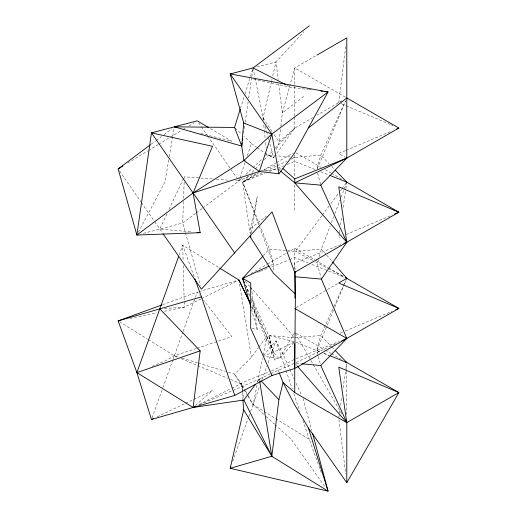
<?xml version="1.0" encoding="UTF-8"?>
<svg xmlns="http://www.w3.org/2000/svg" width="517" height="517" viewBox="0 0 517 517"><rect width="100%" height="100%" fill="white"/><g stroke="black" fill="none" stroke-linecap="round" stroke-linejoin="round"><path stroke-width="0.39" stroke-dasharray="2.58 1.94" d="M273.364 270.087L273.377 264.077L269.351 249.052L260.458 226.75M183.457 201.507L182.695 223.034L200.35 285.313M183.574 198.321L184.162 181.583M184.278 178.391L184.33 176.801L213.237 178.998M280.492 129.45L279.096 142.001L275.916 151.1M280.841 126.316L282.334 112.984L294.735 67.934L316.255 55.506M345.705 46.666L338.745 102.637L341.427 101.086L316.947 115.22M243.585 133.315L244.166 129.328M244.282 128.526L245.09 122.949M245.207 122.148L248.102 102.217M248.683 98.23L251.695 77.498M251.811 76.703L252.852 69.524M339.32 233.658L338.745 237.62L340.225 236.993M339.436 232.863L339.895 229.697M340.587 224.94L341.847 216.222M343.114 207.511L345.763 189.287M345.879 188.492L346.564 183.735M338.861 417.174L339.32 414.007M339.436 413.212L339.895 410.046M340.587 405.289L341.847 396.571M343.114 387.86L345.763 369.636M345.879 368.841L346.564 364.084M251.475 232.915L257.214 196.828L250.674 228.404L250.706 233.781M168.729 159.863L164.968 181.881L138.382 232.217M169.266 156.722L172.62 137.063M172.756 136.281L174.365 126.846M263.198 355.185L266.83 336.289L251.449 305.269M263.812 414.35L253.084 404.585L257.104 384.984M257.744 381.843L262.565 358.326M263.211 119.479L263.05 117.882L271.496 81.35M271.677 80.574L272.039 79.023M272.756 75.909L275.994 61.917L303.847 31.763M317.141 168.626L320.766 155.1L345.459 100.918M318.595 259.573L317.386 264.077L321.012 277.603M319.403 256.561L321.412 249.052L330.253 225.748M240.489 108.37L244.767 94.637M245.006 93.874L250.234 77.085M250.474 76.322L252.613 69.459M239.688 178.662L238.925 180.95L202.735 208.034M239.946 177.893L245.808 160.328M247.339 155.746L251.417 143.532L243.856 136.32M264.904 153.129L273.532 157.918L274.592 154.887M179.153 255.017L182.695 245.155L219.04 267.69M152.004 417.975L162.642 388.39M162.913 387.627L172.73 360.323M173.001 359.561L182.824 332.25M183.096 331.494L195.096 298.115M195.368 297.359L197.274 292.047L199.743 295.233M232.631 461.481L248.451 417.478M248.722 416.721L249.543 414.447M250.629 411.409L259.36 387.136M262.087 379.549L266.992 365.894M268.084 362.863L275.994 340.858L282.334 352.801L289.552 368.77M331.397 222.743L333.678 216.726M334.816 213.721L339.953 200.195M341.091 197.184L346.797 182.152M317.36 168.639L345.556 100.964M333.471 310.316L316.74 350.481L320.566 364.756M334.712 307.344L344.005 285.035M344.316 284.285L346.487 279.083M332.78 309.088L320.766 335.449L316.74 350.481L321.141 352.239M334.118 306.161L343.126 286.392M343.462 285.662L345.795 280.537M166.946 213.805L159.792 229.044L192.253 231.978M168.994 209.45L183.651 178.249M294.735 332.444L279.096 358.901L264.575 356.252M290.005 157L268.704 155.1L273.532 157.918L274.456 156.619M276.757 153.375L294.735 128.048L312.785 117.63M228.378 372.279L234.55 374.166L251.417 357.228L258.422 347.708M258.888 347.075L266.83 336.289L273.532 352.407L279.096 358.901L294.735 341.743L273.532 352.407L264.549 355.463M257.001 382.25L259.34 379.077L270.197 373.862M321.813 215.796L295.381 251.372L269.351 249.052L263.483 255.495M322.291 215.15L329.019 206.089M330.938 203.504L338.629 193.151M340.548 190.56L341.511 189.267M341.989 188.621L346.319 182.798M263.567 355.366L275.994 340.858L285.811 369.901M248.212 176.394L242.673 182.152L250.15 233.658M252.089 172.368L254.855 169.492M255.411 168.917L260.949 163.159M264.271 159.708L273.138 150.492M275.348 148.192L294.735 128.048L294.735 116.829M241.833 178.197L238.925 180.95L234.912 180.646M245.898 174.339L252.296 168.277M252.878 167.728L262.177 158.906M265.667 155.604L266.83 154.499L266.669 152.909M294.735 128.048L279.096 142.001L273.299 133.296M195.536 405.347L212.5 390.497L193.604 399.473M303.673 96.446L282.334 112.984L278.766 84.258M250.674 228.404L266.371 216.248M151.1 144.256L155.623 140.87M156.27 140.391L161.44 136.52M164.025 134.582L171.78 128.778M195.626 213.359L182.695 223.034L141.464 233.852M196.273 212.875L202.089 208.519M256.038 173.802L242.673 182.152L258.733 224.992M127.777 163.075L147.733 150.945M148.418 150.525L158.053 144.67M158.738 144.256L169.75 137.561M170.436 137.141L182.139 130.032M182.824 129.618L185.577 127.945M189.015 125.851L193.836 122.923M259.334 172.536L242.673 182.152L259.275 223.777M262.804 170.532L275.994 162.913M276.685 162.512L293.346 152.896M251.003 273.532L266.966 264.31M267.664 263.909L286.405 253.091M287.097 252.69L294.735 248.283L314.866 259.902M296.125 307.596L337.775 283.549M196.305 348.464L174.365 355.767L164.968 361.021L150.189 367.115M294.037 359.573L275.257 369.358L270.042 371.432M200.855 298.942L184.33 307.156L163.844 311.408M201.572 298.587L237.49 280.737M198.858 404.611L231.183 388.545M231.9 388.189L247.701 380.331L269.299 371.729M270.927 373.513L294.018 363.477M262.197 172.878L242.673 182.152L264.988 173.253M265.809 171.166L276.66 166.009M277.383 165.666L286.78 161.201M291.123 159.139L294.735 157.427L320.766 155.1L329.077 163.734M157.271 416.728L184.886 403.615M185.609 403.266L192.88 399.815M296.183 362.495L337.394 342.92M270.456 265.434L273.377 264.077L259.011 225.748M252.761 174.623L238.925 180.95L237.096 178.307M199.73 404.63L259.34 379.077L260.426 380.221M345.421 150.634L338.745 153.459L345.453 157.33M346.164 150.318L392.177 130.872M346.164 234.479L392.177 215.033M340.225 333.181L342.454 332.237M345.421 330.983L392.177 311.221M260.051 171.295L275.089 165.285M269.447 171.476L276.886 168.51M277.629 168.212L283.581 165.841M287.297 164.361L294.735 161.394L314.814 169.402M257.55 272.407L259.78 271.515M260.523 271.225L268.704 267.961M271.677 266.772L288.783 259.954M289.526 259.657L294.735 257.582L308.126 262.92M340.845 244.638L294.735 263.024L295.058 269.906M296.222 358.617L339.359 341.42M162.609 304.687L197.274 292.047M197.061 348.212L231.862 336.632L203.698 300.325M198.819 291.601L237.381 280.466M256.904 66.932L275.994 61.917L278.172 79.469M129.961 318.446L156.754 312.882M264.045 170.881L277.383 169.195M294.735 337.775L320.766 335.449L331.287 346.384M278.863 169.04L280.957 168.859M164.542 308.546L184.33 307.156L183.231 265.286M216.442 179.244L230.091 180.278M293.158 157.284L294.735 157.427M293.947 337.704L268.704 335.449L251.352 297.378M296.312 363.322L301.043 363.748M253.653 79.114L291.213 87.392L308.035 89.486M308.836 89.583L312.837 90.087M252.128 328.534L257.214 329.471L251.385 287.717M293.973 341.556L268.704 335.449L275.089 360.129L260.051 324.062L251.501 301.573M200.783 133.451L231.862 141.225L209.036 127.77M148.314 339.611L174.365 355.767L178.998 357.182M182.081 358.126L197.513 362.844M198.289 363.083L225.289 371.335M320.766 171.773L329.2 175.114M311.841 264.4L344.568 277.448M324.069 353.408L329.2 355.463M296.222 342.338L320.766 352.122M323.739 353.311L328.948 355.386M174.365 355.767L178.068 357.331M181.028 358.578L227.667 378.231M230.627 379.478L241.736 384.157L245.258 390.497M340.968 103.581L345.421 105.462M346.164 105.778L389.954 124.28M390.697 124.597L392.92 125.541M286.896 85.189L291.213 87.392M312.52 260.361L295.381 251.372L321.412 249.052L326.175 254.538M315.376 261.861L327.519 268.226M328.23 268.601L343.941 276.841M345.408 97.19L294.735 67.934L294.735 116.028M296.125 152.896L321.115 167.327M325.277 169.731L330.835 172.937M331.526 173.337L341.246 178.947M315.557 260.303L328.056 267.515M328.747 267.916L343.327 276.337M296.125 333.245L324.586 349.679M325.277 350.08L330.835 353.285M331.526 353.686L341.246 359.296M119.511 321.748L147.623 339.184M248.141 396.474L253.084 404.585L263.373 410.963M264.058 411.39L275.025 418.188M275.716 418.615L309.315 439.45L321.264 472.415M251.417 143.532L256.555 147.183M257.195 147.642L264.258 152.67M278.165 169.098L280.007 170.623M266.19 416.521L274.533 424.114M275.128 424.657L291.213 439.308L325.723 487.867M235.132 128.003L241.529 134.103M331.843 166.61L334.615 169.492M331.843 346.959L334.615 349.841M245.329 281.371L249.582 286.224M250.112 286.832L294.205 337.168M295.795 364.395L296.861 365.609M326.705 255.152L331.992 261.253M242.499 389.708L241.736 384.157L234.55 374.166L247.733 395.796M198.651 122.813L200.939 126.122M201.397 126.781L207.343 135.37M207.802 136.029L236.637 177.648M119.511 170.907L141.025 201.96M141.484 202.619L154.299 221.114M154.757 221.774L162.538 233.005M255.107 78.08L263.05 117.882L272.853 132.623M295.136 333.142L312.895 363.903M313.302 364.601L341.957 414.227M245.646 391.201L247.604 394.723M247.998 395.427L253.084 404.585M252.083 307.46L260.051 324.062M245.678 284.932L249.349 292.984M289.882 369.5L294.154 378.935M296.125 383.291L301.379 394.91M303.02 398.536L311.803 430.377M245.465 285.035L249.491 294.703M251.352 299.162L272.73 350.481L268.704 335.449L273.532 352.407M278.165 370.036L279.031 372.24M246.945 289.585L249.511 296.331M194.108 276.621L182.695 245.155L183.121 261.259M286.069 370.67L292.267 389.01M293.818 393.592L300.015 411.939M302.852 420.347L309.315 439.45M251.488 309.328L257.214 329.471M317.541 173.137L320.566 184.407M263.05 117.882L263.857 120.965M265.266 126.355L266.475 130.975M266.675 131.745L267.89 136.359M268.09 137.134L268.898 140.21M269.906 144.062L273.532 157.918M253.084 67.934L254.952 77.298M259.34 379.077L259.592 380.667M239.571 284.001L251.417 357.228M242.609 390.503L243.701 398.426M338.945 419.565L345.705 473.94M263.786 125.049L264.284 129.825M264.361 130.62L265.189 138.582M265.596 142.556L266.171 148.133M241.736 384.157L242.893 399.408M346.797 364.104L346.797 370.515M346.797 371.316L346.797 414.602M294.735 155.197L294.735 177.745M294.735 184.957L294.735 212.209M294.735 248.283L294.735 270.003"/><path stroke-width="0.78" d="M162.997 233.665L201.443 289.158L272.02 211.873L294.735 272.323L295.381 294.134L294.735 368.511L272.02 375.458L234.757 395.447L151.462 419.494L136.882 372.602L118.141 320.902L161.853 304.959M294.948 298.122L295.129 271.431M278.889 173.783L271.826 134.058L230.181 73.944L328.056 91.974L294.302 153.562L278.889 173.783L259.34 171.476L243.921 160.509L241.736 146.072L243.688 122.968L230.181 73.944L253.084 67.934L309.315 25.85M159.792 308.875L200.176 350.862L193.112 407.467L243.921 400.016L255.598 384.15M279.316 372.977L283.058 382.528L278.889 399.673L271.826 456.285L328.056 491.15L312.636 433.492M241.736 146.072L234.55 127.447L174.365 126.846L241.736 146.072L242.195 142.879M242.544 140.488L242.777 138.892M242.951 400.21L243.688 409.839L230.181 468.305L328.056 491.15L308.365 427.94L294.302 404.197L283.058 382.528L294.735 392.558L346.797 422.615L398.859 392.558L345.408 361.7M234.55 127.447L240.256 109.132M196.053 406.207L193.112 407.467L136.882 372.602L178.604 256.535M230.724 466.786L230.181 468.305L271.826 456.285L259.721 381.468M150.453 144.741L118.141 168.93L136.882 235.054L193.112 192.97L212.5 146.311L151.462 132.856L136.882 235.054L200.176 232.695L193.112 192.97L243.921 160.509L271.826 134.058L328.056 91.974L324.049 91.477M346.797 482.736L398.859 392.558L338.745 367.154L346.797 422.615L346.797 482.736L308.365 427.94M301.838 363.813L320.766 365.506L346.797 338.454L321.412 279.109L346.797 242.266L338.745 186.805L398.859 212.209L294.735 272.323M251.049 307.777L242.673 278.34L262.946 256.077M280.621 171.133L294.735 182.831L320.766 185.157L346.797 158.105L398.859 128.048L346.797 97.991L308.365 128.009M118.141 168.93L122.956 166.002M316.947 55.106L346.797 37.87L346.797 158.105L294.735 182.831L346.797 242.266L343.824 243.455M244.379 282.838L242.673 278.34L244.063 277.539M332.521 261.861L346.797 278.34L338.745 282.986L398.859 308.397L294.735 368.511L294.735 343.663M151.462 419.494L153.639 418.453M341.737 340.858L346.797 338.454L294.735 308.397M243.675 280.537L242.673 278.34L268.995 266.113M396.636 128.992L398.859 128.048M394.406 214.09L398.859 212.209L345.408 181.351M395.893 309.651L398.859 308.397L345.408 277.539M283.058 168.678L294.735 178.863L346.797 158.105M136.882 372.602L200.176 350.862M193.112 192.97L259.34 171.476L271.826 134.058L243.688 122.968M118.141 320.902L201.443 296.855L234.757 395.447M197.009 232.411L200.176 232.695M295.381 276.782L321.412 279.109M320.85 91.082L322.446 91.283M174.365 126.846L175.922 127.234M329.936 175.405L346.797 182.152L335.165 170.067M329.936 355.754L346.797 362.501L335.165 350.416M345.311 361.906L346.797 362.501M253.084 67.934L285.462 84.458M345.369 277.59L346.797 278.34M242.673 278.34L250.726 282.986L250.674 328.269L272.02 375.458M208.345 127.363L197.274 120.836L151.462 132.856L234.757 253.091M219.725 268.116L238.925 280.02L249.297 300.946M295.381 294.134L273.351 273.092L250.726 237.62L250.383 235.241M260.969 380.796L278.889 399.673M297.391 366.217L346.797 422.615L320.766 365.506M243.688 409.839L271.826 456.285L243.921 400.016M250.008 303.124L238.925 280.02L239.184 281.616M320.766 185.157L346.797 242.266M194.922 278.87L201.443 296.855M250.713 235.313L250.726 237.62M294.735 178.863L294.735 182.831M294.735 368.737L294.735 392.558"/></g></svg>
